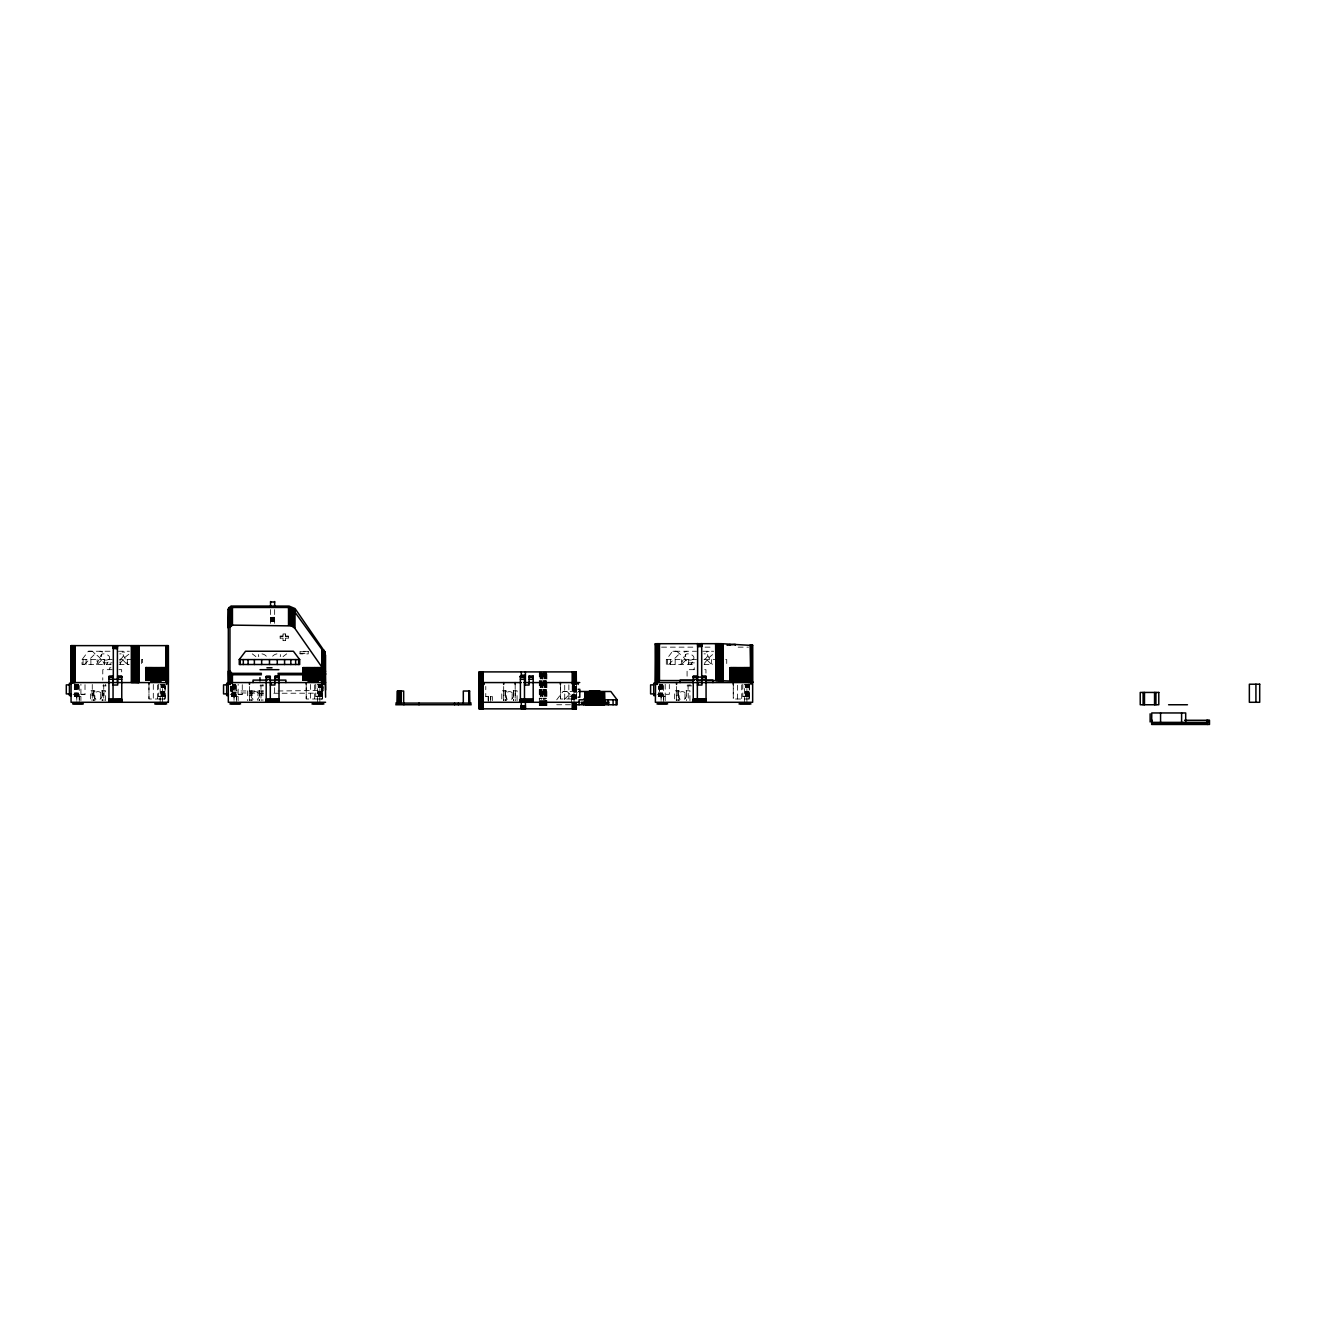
<?xml version="1.0" encoding="UTF-8"?>
<svg xmlns="http://www.w3.org/2000/svg" width="1326" height="1326" viewBox="0 0 1326 1326"><rect width="100%" height="100%" fill="white"/><g stroke="black" fill="none" stroke-linecap="round" stroke-linejoin="round"><path stroke-width="0.75" stroke-dasharray="5 3.75" d="M76.792 700.36L76.792 696.531M79.262 696.531L79.262 702.283L79.262 684.216M80.919 700.642L80.919 696.531L74.339 696.531L74.339 686.437M153.302 684.465L153.302 699.001L155.308 699.001M157.429 698.62L157.429 684.465M158.507 684.216L158.507 696.283L164.822 696.283L164.822 684.216M160.164 702.283L160.164 684.216M160.96 696.283L160.96 684.216M161.374 696.283L161.374 684.216M161.772 696.283L161.772 684.216M162.17 696.283L162.17 684.216M162.634 702.283L162.634 684.216M162.899 696.283L162.899 684.216M163.247 696.283L163.247 684.216M163.546 696.283L163.546 684.216M163.844 696.283L163.844 684.216M164.093 696.283L164.093 686.222M164.308 696.283L164.308 684.216M164.639 696.283L164.49 684.216M148.96 698.62L148.96 684.465L148.96 699.001L165.07 699.001L165.07 686.288M234.039 700.36L234.039 696.531M236.492 696.531L236.492 702.283L236.492 684.216M238.15 700.642L238.15 696.531L231.586 696.531L231.586 686.437M310.533 684.465L310.533 699.001L311.892 699.001M314.676 698.62L314.676 684.465M315.754 684.216L315.754 696.283L322.069 696.283L322.069 684.216M317.411 702.283L317.411 684.216M318.207 696.283L318.207 684.216M318.621 696.283L318.621 684.216M319.019 696.283L319.019 684.216M319.4 696.283L319.4 684.216M319.864 702.283L319.864 684.216M320.146 696.283L320.146 684.216M320.478 696.283L320.478 684.216M320.793 696.283L320.793 684.216M321.074 696.283L321.074 684.216M321.34 696.283L321.34 684.216M321.555 696.283L321.555 684.216M321.886 696.283L321.737 684.216M306.207 698.62L306.207 684.465L306.207 699.001L322.317 699.001L322.317 686.288M488.233 700.36L488.266 696.531M492.344 700.642L492.344 696.531L485.78 696.531L485.78 686.437M564.727 699.001L564.727 684.465M568.871 698.62L568.871 684.465M571.589 702.283L571.589 696.531M574.059 702.283L574.059 696.531M560.401 698.62L560.401 684.465L560.384 699.001L576.495 699.001L576.495 686.288M661.094 700.36L661.094 696.531M663.547 696.531L663.547 702.283L663.547 684.216M665.204 700.642L665.204 696.531L658.657 696.531L658.641 686.437M737.587 699.001L737.587 684.465M741.731 698.62L741.731 684.465M742.809 684.216L742.809 696.283L749.124 696.283L749.124 684.216M744.45 702.283L744.45 684.216M745.262 696.283L745.262 684.216M745.676 696.283L745.676 684.216M746.074 696.283L746.074 684.216M746.455 696.283L746.455 684.216M746.919 702.283L746.919 684.216M747.201 696.283L747.201 684.216M747.533 696.283L747.533 684.216M747.847 696.283L747.847 684.216M748.129 696.283L748.129 684.216M748.394 696.283L748.394 684.216M748.61 696.283L748.61 684.216M748.941 696.283L748.792 684.216M748.875 699.001L749.372 686.288M120.434 664.508L120.434 662.867L124.296 658.309A4.359 1.177 -43 0 1 126.716 655.889L129.252 653.9M704.736 664.508L704.736 662.867L708.598 658.309A4.359 1.177 -43 0 1 711.018 655.889L712.576 654.596M109.229 659.088L109.577 658.309A4.359 3.066 7.5 0 0 108.765 655.889L107.936 655.21A4.542 2.983 21.1 0 0 103.627 653.867A4.542 2.553 31.6 0 0 101.174 655.21L101.207 655.889A4.359 1.89 38.7 0 0 102.815 658.309C106.246 663.829 113.489 653.851 106.528 664.508M693.531 659.088L693.879 658.309A4.359 3.066 7.5 0 0 693.05 655.889L692.238 655.21A4.542 2.983 21.1 0 0 687.929 653.867A4.542 2.553 31.6 0 0 685.459 655.21L685.509 655.889A4.359 1.89 38.7 0 0 687.1 658.309C690.548 663.829 697.791 653.851 690.813 664.508M96.483 664.508L101.439 654.596M573.644 699.796L576.13 694.824M680.768 664.508L685.724 654.596M111.202 664.508L82.03 664.508L82.03 659.586L88.312 651.248L112.229 651.248M556.721 699.813L563.003 691.492L577.34 691.492M676.708 651.248L682.028 655.889A4.359 1.177 43 0 1 684.448 658.309L688.327 662.867L694.393 662.867L694.476 664.508L666.315 664.508L666.315 659.586L672.597 651.248L696.531 651.248M84.383 664.508L95.024 653.867L97.743 655.889A4.359 1.177 43 0 1 100.163 658.309L104.025 662.867L112.229 662.867M101.406 660.249L97.163 664.508L97.13 659.586M564.395 699.432L569.716 694.111L572.434 696.117A4.359 1.177 43 0 1 574.854 698.553L575.434 699.415M668.685 664.508L679.326 653.867M685.708 660.249L681.448 664.508L681.415 659.586M277.979 690.995L323.146 690.448M119.738 659.685L121.661 658.309A4.359 1.89 -38.7 0 0 123.252 655.889L123.285 655.21A4.542 2.553 -31.6 0 0 120.832 653.867A4.542 2.983 -21.1 0 0 119.721 653.9M704.023 659.685L705.946 658.309A4.359 1.89 -38.7 0 0 707.554 655.889L707.587 655.21A4.542 2.553 -31.6 0 0 705.134 653.867A4.542 2.983 -21.1 0 0 704.023 653.9M282.14 693.249L322.351 693.166L323.146 686.536M286.681 653.867L283.963 655.889A4.359 1.177 -43 0 0 283.068 656.652M749.306 699.001L733.261 699.001L733.261 684.465L733.261 698.62M270.554 617.402L274.648 617.286M270.554 617.535L274.648 617.684M270.554 617.85L274.648 618.015M270.554 618.181L274.648 618.181M274.648 618.38L270.554 618.562L274.648 618.761M270.554 619.176L274.648 618.96M270.554 619.375L274.648 619.375M270.554 619.59L274.648 619.59M270.554 619.806L274.648 619.806M270.554 620.021L274.648 620.236M270.554 620.452L274.648 620.452M270.554 620.667L274.648 620.667M270.554 620.883L274.648 621.082M270.554 621.281L274.648 621.281M270.554 621.48L274.648 621.48M283.018 633.944L285.488 633.944M283.018 636.016L280.151 636.016L280.151 638.568L283.018 638.568M285.488 636.016L288.355 636.016L288.355 638.568L285.488 638.568M280.151 636.43L283.018 636.43L283.018 633.53L285.488 633.53L285.488 636.43L288.355 636.43M280.151 638.154L283.018 638.154L283.018 641.055L285.488 641.055L285.488 638.154L288.355 638.154M283.018 640.64L285.488 640.64M661.575 647.154L694.691 647.154M705.034 647.154L713.322 647.154M738.151 647.154L748.51 647.154M118.428 651.248L129.384 651.248M702.714 651.248L713.686 651.248M300.024 651.746L308.229 651.746M122.108 652.077L124.76 652.077M684.199 652.077L686.951 651.248M706.294 652.077L709.045 651.248M300.024 653.469L308.229 653.469M82.03 659.586L112.229 659.586M132.02 659.586L120.053 659.586L120.053 664.508M666.315 659.586L696.531 659.586M704.338 659.586L716.322 659.586M725.703 659.586L726.731 659.586L726.731 664.508L725.703 664.508M119.34 662.867L120.434 662.867M119.042 664.508L129.169 664.508M704.056 664.508L712.46 664.508M110.953 667.79L109.677 667.79L109.677 669.68M694.31 667.79L693.979 669.68M112.229 669.68L102.782 669.68L102.782 680.105M118.909 669.68L121.677 669.68L121.677 673.16M694.31 669.68L687.083 669.68L687.083 678.365M704.703 669.68L705.962 669.68L705.962 673.16M102.782 685.857L106.13 685.857M260.029 685.857L263.377 685.857M687.083 685.857L691.807 685.857M263.493 690.995L231.901 690.945L230.409 690.117L230.409 686.205M574.606 692.321L577.34 692.321M263.493 693.249L230.359 692.769M273.852 693.249L280.068 693.249M80.919 694.31L85.013 694.31L85.013 684.465M238.15 694.31L242.26 694.31L242.26 684.465M657.331 694.31L669.315 694.31L669.315 684.465M73.029 694.31L85.013 694.31M230.276 694.31L242.26 694.31M74.372 696.531L80.919 696.283L80.919 684.216M231.602 696.531L238.15 696.283L238.15 684.216M485.797 696.531L486.824 696.531M158.507 696.531L165.07 696.531M315.754 696.531L322.317 696.531M569.931 696.531L576.512 696.531M742.809 696.531L749.372 696.531M159.568 699.001L165.07 699.001M317.461 699.001L322.317 699.001M556.721 704.752L571.821 704.752M252.271 653.867L254.973 655.889A4.359 1.177 43 0 1 255.868 656.652M707.338 660.249L711.598 664.508L711.631 659.586M567.097 691.492L569.716 694.111M123.053 660.249L127.296 664.508M92.406 651.248L95.024 653.867M707.322 654.596L712.277 664.508M123.02 654.596L127.976 664.508M749.372 684.465L749.372 700.642M689.951 684.216L689.951 685.857M689.934 700.642L689.934 690.78L685.012 690.78L685.012 700.642M688.708 659.586L688.708 664.508M688.327 662.867L688.327 664.508M688.045 684.465L688.293 700.642M686.404 690.78L686.404 700.642M679.177 700.642L679.177 690.78L674.652 690.78L674.652 700.642M678.183 690.78L678.183 700.642M677.951 690.78L677.951 700.642M676.542 686.487L676.542 700.642M676.293 690.78L676.293 700.642M675.962 651.248L672.928 651.248M675.166 659.586L675.166 664.508M670.359 659.586L670.359 664.508M667.343 659.586L667.343 664.508M665.204 684.216L665.204 696.283L658.889 696.283L658.889 686.222M662.751 684.216L662.751 696.283M662.337 684.216L662.337 696.283M661.939 684.216L661.939 696.283M661.558 684.216L661.558 696.283M661.094 684.216L661.094 702.283M660.812 684.216L660.812 696.283M660.481 684.216L660.481 696.283M660.166 684.216L660.166 696.283M659.884 684.216L659.884 696.283M659.619 686.222L659.619 696.283M659.403 686.222L659.403 696.283M659.221 684.216L659.072 696.283M576.512 684.465L576.512 700.642M576.246 686.271L576.362 698.587M575.915 686.271L576.164 698.587M575.766 686.271L575.815 698.587M575.401 686.271L575.567 698.587M575.202 686.271L575.302 698.587M574.987 686.271L575.003 698.587M574.539 685.641L574.722 699.366M574.307 685.641L574.39 699.366M574.075 699.366L574.009 685.641L573.893 699.366M573.462 685.641L573.478 699.366M573.246 685.641L573.246 699.366M573.031 685.641L573.014 699.366M572.583 685.641L572.766 699.366M572.517 685.641L572.517 699.366M572.202 685.641L572.202 699.366M566.351 691.492L563.318 691.492M546.892 673.956L546.892 698.587M546.892 700.642L546.892 706.791M546.594 671.901L546.594 698.587M546.594 700.642L546.594 706.791M546.229 673.956L546.229 698.587M546.229 700.642L546.229 706.791M545.815 671.901L545.815 698.587M545.815 700.642L545.815 706.791M545.5 673.857L545.5 699.366M545.384 671.901L545.251 699.366M545.384 700.642L545.384 706.791M544.969 673.857L544.969 699.366M544.903 671.901L544.903 698.587M544.903 700.642L544.903 706.791M544.406 671.901L544.638 699.366M544.406 700.642L544.406 706.791M544.29 673.857L544.29 699.366M543.875 671.901L543.892 699.366M543.875 700.642L543.875 706.791M543.328 671.901L543.478 699.366M543.328 700.642L543.328 706.791M543.03 673.857L543.03 699.366M542.765 671.901L542.765 698.587M542.765 700.642L542.765 706.791M542.566 673.857L542.566 699.366M542.201 673.956L542.201 698.587M542.201 700.642L542.201 706.791M542.085 673.857L542.085 699.366M541.605 671.901L541.605 699.366M541.605 700.642L541.605 706.791M541.124 673.857L541.124 699.366M541.025 671.901L541.025 698.587M541.025 700.642L541.025 706.791M540.643 673.857L540.643 699.366M540.444 671.901L540.444 698.587M540.444 700.642L540.444 706.791M540.179 673.857L540.179 699.366M539.848 671.901L539.715 699.366M539.848 700.642L539.848 706.791M539.317 671.901L539.268 699.366M539.317 700.642L539.317 706.791M517.074 700.642L517.074 690.78L512.134 690.78L512.134 700.642M515.433 690.78L515.433 700.642M515.184 684.465L515.184 700.642M513.775 690.78L513.775 700.642M513.543 690.78L513.543 700.642M506.317 700.642L506.317 690.78L501.792 690.78L501.792 700.642M505.322 690.78L505.322 700.642M505.073 690.78L505.073 700.642M503.681 686.487L503.681 700.642M503.432 690.78L503.432 700.642M488.233 696.531L488.233 702.283M322.947 686.669L322.947 690.597M322.732 686.785L322.765 693.067M322.317 684.465L322.317 700.642M322.251 686.967L322.003 690.945M321.754 687.067L321.92 693.233M321.489 685.028L321.489 693.249M321.456 685.111L321.456 690.995M274.648 609.579L274.648 624.529M274.648 687.63L274.648 696.283M270.554 609.579L270.554 624.529M262.896 684.216L262.896 685.857M262.88 690.78L262.88 700.642M261.239 690.78L261.239 700.642M260.99 684.465L260.99 700.642M259.598 690.78L259.598 700.642M259.349 690.78L259.349 700.642M257.957 690.78L257.957 700.642M252.122 690.78L252.122 700.642M251.128 690.78L251.128 700.642M250.896 690.78L250.896 700.642M249.487 686.487L249.487 700.642M249.255 690.78L249.255 700.642M247.597 690.78L247.597 700.642M235.696 684.216L235.696 696.283M235.282 684.216L235.282 696.283M234.884 684.216L234.884 696.283M234.503 684.216L234.503 696.283M234.039 684.216L234.039 702.283M233.757 684.216L233.757 696.283M233.426 684.216L233.426 696.283M233.111 684.216L233.111 696.283M232.829 684.216L232.829 696.283M232.564 684.216L232.564 696.283M232.348 696.283L232.348 684.216L232.017 696.283M231.835 686.222L231.835 696.283M231.172 686.785L231.138 693.067M230.956 686.669L230.956 690.597M230.575 686.371L230.741 692.934M165.07 684.465L165.07 700.642M127.329 659.586L127.329 664.508M110.174 662.867L110.174 664.508M105.649 684.216L105.649 685.857M105.632 700.642L105.632 690.78L100.71 690.78L100.71 700.642M104.406 659.586L104.406 664.508M104.025 662.867L104.025 664.508M103.992 690.78L103.992 700.642M103.743 684.465L103.743 700.642M102.417 651.248L102.533 652.077L99.914 651.248M102.351 690.78L102.351 700.642M102.102 690.78L102.102 700.642M94.875 700.642L94.875 690.78L90.367 690.78L90.367 700.642M93.897 690.78L93.897 700.642M93.649 690.78L93.649 700.642M92.256 684.465L92.256 700.642M92.008 690.78L92.008 700.642M91.66 651.248L88.627 651.248M90.881 659.586L90.881 664.508M86.074 659.586L86.074 664.508M83.057 659.586L83.057 664.508M78.466 684.216L78.466 696.283M78.052 684.216L78.052 696.283M77.654 684.216L77.654 696.283M77.256 684.216L77.256 696.283M76.792 684.216L76.792 702.283M76.527 684.216L76.527 696.283M76.179 684.216L76.179 696.283M75.864 684.216L75.864 696.283M75.582 684.216L75.333 696.283M75.118 684.216L75.118 696.283M74.919 684.216L74.786 696.283M74.588 684.216L74.588 696.283M95.953 699.266A4.111 4.111 0 0 1 94.859 693.067A4.111 4.111 0 0 1 101.141 693.067A4.111 4.111 0 0 1 100.047 699.266M258.669 654.596A4.542 2.553 31.6 0 0 258.404 655.21L258.454 655.889A4.359 1.89 38.7 0 0 258.752 656.652M261.968 653.9A4.542 2.983 21.1 0 1 265.183 655.21L265.996 655.889A4.359 3.066 7.5 0 1 266.576 656.652M276.968 653.9A4.542 2.983 -21.1 0 0 273.753 655.21L272.941 655.889A4.359 3.066 -7.5 0 0 272.36 656.652M280.267 654.596A4.542 2.553 -31.6 0 1 280.532 655.21L280.499 655.889A4.359 1.89 -38.7 0 1 280.184 656.652M253.183 699.266A4.111 4.111 0 0 1 252.089 693.067A4.111 4.111 0 0 1 258.388 693.067A4.111 4.111 0 0 1 257.294 699.266M507.377 699.266A4.111 4.111 0 0 1 506.283 693.067A4.111 4.111 0 0 1 512.582 693.067A4.111 4.111 0 0 1 511.488 699.266M576.644 694.376A4.542 2.553 31.6 0 0 575.865 695.437L575.898 696.117A4.359 1.89 38.7 0 0 576.76 697.725M680.238 699.266A4.111 4.111 0 0 1 679.144 693.067A4.111 4.111 0 0 1 685.443 693.067A4.111 4.111 0 0 1 684.349 699.266M490.686 696.531L490.686 702.283L490.686 696.531M308.229 651.331L300.024 651.331L300.024 653.884L308.229 653.884L308.229 651.331M142.429 659.586L141.401 659.586L141.401 664.508L142.429 664.508L142.429 659.586"/><path stroke-width="1.5" d="M71.057 694.31L71.057 695.553L69.416 695.553L69.416 683.238L71.057 683.238M71.256 645.629L71.057 702.283L168.336 702.283M71.422 682.575L71.621 645.629M71.853 682.575L71.853 645.629M72.118 682.575L72.118 645.629M72.416 682.575L72.416 645.629M72.748 682.575L72.748 645.629M73.112 682.575L73.112 645.629M73.494 682.575L73.494 645.629M73.891 682.575L73.891 645.629M74.322 682.575L74.322 645.629M74.737 682.575L74.737 645.629M75.168 682.575L75.168 645.629M131.307 682.575L131.307 645.629M131.854 682.575L131.854 645.629M132.434 682.575L132.434 645.629M133.031 682.575L133.031 645.629M133.611 682.575L133.611 645.629M134.191 682.575L134.191 645.629M134.771 682.575L134.771 645.629M135.335 682.575L135.335 645.629M135.882 682.575L135.882 645.629M136.412 682.575L136.412 645.629M136.909 682.575L136.909 645.629M137.374 682.575L137.374 645.629M137.821 682.575L137.821 645.629M138.219 682.575L138.219 645.629M138.584 682.575L138.584 645.629M138.898 682.575L138.898 645.629M148.96 684.465L148.96 682.575M166.015 682.575L166.015 645.629M166.264 682.575L166.264 645.629M166.512 682.575L166.512 645.629M166.711 684.465L166.761 645.629M166.977 682.575L167.209 645.629M167.407 682.575L167.407 645.629M167.59 682.575L167.756 645.629M167.905 682.575L168.004 645.629M168.369 645.629L168.369 702.283M228.304 694.31L228.304 695.553L226.663 695.553L226.663 683.238L228.304 683.238M249.487 684.465L249.487 682.575M306.207 684.465L306.207 682.575M323.958 684.465L323.958 682.575M397.535 691.028L397.369 703.111L397.352 691.028L403.668 691.028L403.668 703.111M397.684 703.111L397.866 691.028M398.082 703.111L398.082 691.028M398.33 703.111L398.33 691.028M398.629 703.111L398.629 691.028M398.944 703.111L398.944 691.028M399.275 703.111L399.275 691.028M399.64 703.111L399.64 691.028M400.021 703.111L400.021 691.028M400.402 703.111L400.402 691.028M400.8 703.111L400.8 691.028M401.214 703.111L401.214 691.028M403.916 704.752L403.916 703.111M419.016 704.752L419.016 703.111M454.586 704.752L454.586 703.111M458.365 704.752L458.365 703.111M503.681 684.465L503.681 682.575M515.184 684.465L515.184 682.575M560.401 684.465L560.401 682.575M578.153 684.465L578.153 682.575M655.359 694.31L655.359 695.553L653.718 695.553L653.718 683.238L655.359 683.238M659.503 682.459L655.375 682.409L655.359 643.723L721.195 643.674L752.571 645.48M655.558 643.69L655.608 684.216M752.654 681.962L752.654 702.283L655.375 702.283L655.906 643.674M655.707 680.619L656.138 643.657M656.138 680.603L656.403 643.657M656.403 680.586L656.718 643.64M657 684.465L657.05 643.64M659.204 680.603L657.331 680.619L657.414 643.624M656.718 680.586L657.795 680.57L657.795 643.624M658.956 680.603L658.193 643.624M658.608 680.553L658.608 643.624M659.039 643.624L659.039 680.553L693.548 680.553M659.47 680.553L659.47 643.624M676.542 684.465L676.542 682.575M715.609 643.624L716.007 680.603L716.736 643.624M716.156 643.624L716.156 680.553L705.565 680.586M716.471 680.603L717.316 680.553L717.316 643.624M719.073 643.64L719.073 680.57L717.913 680.603L717.913 643.624M718.493 643.624L718.493 680.57L716.935 680.603M718.394 680.603L719.62 680.586L719.62 643.64M752.638 681.945L720.184 680.636L720.167 643.657M723.184 643.723L723.184 680.652L720.698 680.603L720.698 643.657M721.195 680.603L721.195 643.674M721.675 680.619L721.675 643.674M722.106 680.619L722.106 643.69M722.521 680.636L722.521 643.69M722.885 680.652L722.885 643.707M733.261 684.465L733.261 682.575M751.046 644.85L750.964 681.945L750.301 644.817M750.549 681.763L750.549 644.834M750.814 681.779L750.814 644.834M751.013 684.465L751.013 681.962M751.494 681.813L751.278 644.867M751.693 681.829L751.693 644.9M751.892 681.846L751.892 644.9M752.207 681.879L752.057 644.917M748.51 682.459L752.455 682.426L752.339 644.95M752.571 682.409L752.638 645.016M228.304 609.612L229.365 607.225L232.415 606.048L289.101 606.081L295.068 608.584L324.837 651.878L325.599 697.194M228.304 628.076L228.652 608.17M229.945 609.645L232.448 607.474L288.521 607.474L292.267 608.485L321.837 649.326L323.958 655.922M229.945 627.297L232.448 625.126L291.803 625.905L294.753 628.176L322.284 667.691M325.599 671.221L322.765 674.602M239.26 659.586L245.542 651.248L293.394 651.248L299.676 659.586L299.676 664.508L239.26 664.508L239.26 659.586L299.676 659.586M322.947 672.945L323.958 671.171L323.942 655.541M750.964 682.409L749.787 682.442M165.286 667.624L165.684 679.94L156.667 679.94L156.733 667.624M303.173 679.94L303.389 667.624M735.184 667.624L735.184 679.94L730.029 679.94L730.51 667.624L749.986 667.624L749.986 679.94L744.35 679.94L744.35 667.624M146.772 679.94L146.772 667.624L145.744 667.624L145.744 679.94L156.899 679.94M731.538 679.94L731.488 667.624M729.996 667.624L729.996 679.94L749.986 679.94M734.869 681.597L745.195 681.597M589.457 690.796L599.766 690.796M603.065 692.437L603.115 704.752M604.441 692.437L604.606 704.752L604.457 692.437L584.733 692.437L585.197 704.752M593.236 703.509L593.037 704.752L592.821 692.437M594.744 703.509L594.744 704.752M588.595 704.752L588.827 692.437M589.075 704.752L589.092 692.437M593.236 704.752L593.634 692.437M270.554 601.987L274.648 601.987M697.609 643.839L701.703 643.939M697.609 644.038L701.703 644.303L697.609 644.436M697.609 644.602L701.703 644.768M697.609 645.116L701.703 644.933M697.609 645.298L701.703 645.298M697.609 645.497L701.703 645.696M697.609 645.895L701.703 645.895M697.609 646.11L701.703 646.11M113.307 646.309L117.417 646.442M697.609 646.326L701.703 646.326M117.417 646.591L113.307 646.756L117.417 646.922M697.609 646.541L701.703 646.541M113.307 647.27L117.417 647.088M113.307 647.469L117.417 647.469M113.307 647.668L117.417 647.867M113.307 648.066L117.417 648.066M113.307 648.281L117.417 648.281M113.307 648.497L117.417 648.712M157.098 667.624L157.545 679.94M161.275 667.624L161.225 679.94M161.656 667.624L161.656 679.94M152.639 667.624L152.507 679.94M153.286 667.624L153.418 679.94M153.882 667.624L153.949 679.94M154.694 667.624L154.761 679.94M158.009 667.624L158.142 679.94M158.805 667.624L158.938 679.94M311.129 667.624L311.196 679.94M311.941 667.624L312.008 679.94M316.334 667.624L316.168 679.94M318.505 667.624L318.472 679.94M322.467 667.624L302.941 667.624L303.405 679.94M266.924 667.79L272.029 667.79M163.214 667.624L163.197 679.94M320.444 667.624L320.444 679.94M260.029 669.68L278.908 669.68M576.346 671.901L479.084 671.901L479.15 708.846M261.421 673.343L232.149 673.326L229.945 671.171M277.979 673.343L302.825 673.343M228.304 671.221L229.365 673.591L231.984 674.752L261.421 674.768M277.996 674.768L302.842 674.768M521.3 675.199L525.411 675.199M279.007 676.277L274.896 676.227L274.896 685.028L270.305 685.028M520.389 676.277L524.483 676.277M529.091 676.277L533.201 676.277M108.947 676.608L113.058 676.393M117.666 676.608L121.76 676.393M266.195 676.608L270.305 676.608M274.896 676.393L279.007 676.393M520.389 676.608L524.483 676.393M529.091 676.393L533.201 676.608M693.249 676.393L697.36 676.608M701.951 676.608L706.062 676.393M108.947 676.873L113.058 676.873M117.666 676.873L121.76 676.873M266.195 676.873L270.305 676.873M274.896 676.873L279.007 676.873M520.389 676.873L524.483 676.873M529.091 676.873L533.201 676.873M693.249 676.873L697.36 676.873M701.951 676.873L706.062 676.873M697.609 677.089L701.703 677.089M108.947 677.221L113.058 677.221M117.666 677.221L121.76 677.221M266.195 677.221L270.305 677.221M274.896 677.221L279.007 677.221M520.389 677.221L524.483 677.221M529.091 677.221L533.201 677.221M693.249 677.221L697.36 677.221M701.951 677.221L706.062 677.221M108.947 679.277L121.76 679.277M266.195 679.277L270.305 679.277M274.896 679.277L279.007 679.277M520.389 679.277L524.483 679.277M529.091 679.277L533.201 679.277M693.249 679.277L697.36 679.277M701.951 679.277L706.062 679.277M145.943 679.94L152.125 679.94L152.125 667.624M146.208 679.94L146.324 667.624M165.104 679.94L165.236 667.624M303.173 667.624L302.991 679.94L314.792 679.94C315.621 663.249 313.367 663.646 313.914 679.94L322.931 679.94L322.898 651.315M316.748 679.94L316.748 667.624M322.98 679.94L317.295 679.94L317.295 667.624M267.421 680.105L253.051 680.105L253.051 682.575M269.476 680.105L285.886 680.105L285.886 682.575M302.991 679.94L308.61 679.94L308.61 667.624M310.533 679.94L310.533 667.624M694.476 680.105L680.105 680.105L680.105 682.575M696.531 680.105L712.94 680.105L712.94 682.575M741.035 679.94L740.969 667.624M741.847 679.94L741.847 667.624M742.311 679.94L742.444 667.624M743.09 679.94L743.223 667.624M743.803 679.94L743.803 667.624M697.542 680.586L701.57 680.553M154.761 681.597C140.523 681.597 171.22 681.597 156.683 681.597M311.411 681.597C298.665 681.597 327.539 681.597 314.494 681.597M228.304 682.575L325.583 682.575M482.498 682.575L521.267 682.575M523.886 682.575L579.76 682.575M655.359 682.575L752.638 682.575M69.416 684.879L66.3 684.879L66.3 693.912L69.416 693.912M226.663 684.879L223.547 684.879L223.547 693.912L226.663 693.912M653.718 684.879L650.602 684.879L650.602 693.912L653.718 693.912M113.058 685.028L117.666 685.028L117.666 676.227L121.76 676.277L121.76 702.283M524.483 685.028L529.091 685.028L529.091 675.978M697.36 685.028L701.951 685.028L701.951 676.227L706.062 676.277L706.062 702.283M578.153 689.305L579.793 689.305L579.793 697.194L578.153 697.194M469.636 691.028L463.304 691.028L463.304 703.111M578.6 691.492L610.838 691.492L617.12 699.813L617.12 704.752L575.467 704.752M583.606 699.001L584.865 699.001M108.947 699.2L121.76 699.2M266.195 699.2L279.007 699.2M520.389 699.2L533.201 699.2M693.249 699.2L706.062 699.2M108.947 699.415L121.76 699.415M266.195 699.415L279.007 699.415M520.389 699.415L533.201 699.415M693.249 699.415L706.062 699.415M108.947 699.83L121.76 699.631M266.195 699.83L279.007 699.631M520.389 699.83L533.201 699.83M584.965 699.813L579.097 699.813L579.097 704.752M603.595 699.813L617.12 699.813M693.249 699.631L706.062 699.631M108.947 700.045L121.76 700.045M266.195 700.045L279.007 700.045M520.389 700.045L533.201 700.045M693.249 700.045L706.062 700.045M108.947 700.244L121.76 700.244M266.195 700.244L279.007 700.244M520.389 700.244L533.201 700.244M693.249 700.244L706.062 700.244M108.947 700.625L121.76 700.625M266.195 700.443L279.007 700.625M520.389 700.443L533.201 700.443M693.249 700.443L706.062 700.625M108.947 700.808L121.76 700.808M279.007 700.808L266.195 700.808L279.007 701.156M533.201 700.808L520.389 700.808L533.201 701.156M693.249 700.808L706.062 700.808M108.947 701.156L121.76 701.156M693.249 701.156L706.062 701.156M108.947 701.321L121.76 701.454M266.195 701.454L279.007 701.321M520.389 701.454L533.201 701.321M693.249 701.454L706.062 702.034M121.76 701.719L108.947 701.719L121.76 702.034M266.195 701.719L279.007 701.719L266.195 701.935M533.201 701.603L520.389 701.719L533.201 702.034M325.583 702.283L228.321 702.283L228.321 609.231M482.515 702.283L579.76 702.283M581.368 702.283L609.098 702.283M395.728 703.111L471.244 703.111M73.444 703.509L82.527 703.509M155.507 703.509L165.899 703.509M230.674 703.509L239.774 703.509M312.754 703.509L323.146 703.509M582.197 703.509L608.269 703.509M657.729 703.509L666.829 703.509M739.809 703.509L750.185 703.509M72.615 703.924L83.356 703.924M154.694 703.924L166.728 703.924M229.846 703.924L240.603 703.924M311.925 703.924L323.975 703.924M581.368 703.924L609.098 703.924M656.9 703.924L667.658 703.924M738.98 703.924L751.013 703.924M395.728 704.752L471.244 704.752M1168.587 704.752L1187.466 704.752M521.3 705.764L525.411 705.764M521.3 705.979L525.411 705.979M521.3 706.194L525.411 706.41M521.3 706.609L525.411 706.609L521.3 707.007M521.3 707.206L525.411 707.206M521.3 707.388L525.411 707.554M521.3 707.736L525.411 707.736M521.3 708.034L525.411 707.885M521.3 708.299L525.411 708.167M521.3 708.598L525.411 708.681M479.084 708.846L576.346 708.846L576.246 702.697L576.164 708.846M1184.582 720.283L1209.494 720.283L1209.494 724.46L1151.648 724.46L1151.78 712.957L1185.693 712.957L1185.693 722.803L1151.78 722.803M1162.587 724.145L1166.234 724.145M1167.013 724.145L1207.936 724.145M749.787 667.624L749.87 679.94M738.184 667.624L738.25 679.94M738.996 667.624L739.063 679.94M745.527 667.624L745.527 679.94M746.008 667.624L745.958 679.94M749.405 667.624L749.521 679.94M165.501 667.624L165.684 679.94L159.302 679.94L159.501 667.624M303.439 679.94L303.671 667.624M592.772 703.509L592.838 704.752M591.214 704.752L591.197 703.509M718.858 680.619L720.698 680.603M748.892 681.779L750.135 681.846M655.707 645.497L655.359 643.723M325.55 673.459L325.599 674.387M1255.921 684.216L1255.921 702.283M1208.898 720.283L1208.898 722.372M1207.406 720.283L1207.406 724.46M1206.809 720.283L1206.809 722.372L1152.244 722.372L1152.244 720.283M1181.599 712.957L1181.599 722.803M1160.565 712.957L1160.565 722.803M1155.924 692.437L1155.924 704.752M1154.548 692.437L1154.548 704.752M1150.139 713.786L1150.139 721.99M1144.487 692.437L1144.487 704.752M1143.111 692.437L1143.111 704.752M749.289 667.624L749.289 679.94M748.958 667.624L749.057 679.94M748.212 667.624L748.212 679.94M747.847 667.624L747.831 679.94M747.499 667.624L747.499 679.94M747.317 667.624L747.317 679.94M746.886 667.624L746.952 679.94M746.571 667.624L746.571 679.94M746.256 667.624L746.256 679.94M745.079 667.624L745.079 679.94M744.831 667.624L744.831 679.94M744.549 667.624L744.549 679.94M740.422 667.624L740.422 679.94M739.593 667.624L739.593 679.94M737.587 667.624L737.72 679.94M736.792 667.624L736.925 679.94M736.411 667.624L736.411 679.94M736.228 667.624L736.228 679.94M735.665 667.624L735.665 679.94M735.284 645.265L735.284 644.386L727.079 645.265M735.482 667.624L735.482 679.94M734.935 667.624L734.935 679.94M734.505 667.624L734.505 679.94M734.256 667.624L734.256 679.94M734.074 667.624L734.074 679.94M733.759 667.624L733.759 679.94M733.444 667.624L733.444 679.94M733.145 667.624L733.145 679.94M733.063 667.624L733.063 679.94M732.714 667.624L732.516 679.94M732.167 667.624L732.201 679.94M731.803 667.624L731.753 679.94M731.355 667.624L731.156 679.956L731.074 667.624M730.725 667.624L730.725 679.956M730.278 667.624L730.278 679.94M729.946 644.386L729.946 645.265M701.703 643.541L701.703 680.47M697.957 682.575L697.957 684.216M697.609 643.541L697.609 680.47M697.36 702.25L697.36 676.227L693.249 676.227L693.249 702.283M657.248 682.575L657.248 684.216M616.093 699.813L616.093 704.752M613.076 699.813L613.076 704.752M608.286 699.813L608.286 704.752M603.529 692.437L603.645 704.752M603.247 692.437L603.446 704.752M602.8 692.437L602.849 704.752M602.435 692.437L602.402 704.752M601.888 692.437L602.087 704.752M601.457 692.437L601.474 704.752M601.159 692.437L601.159 704.752M600.844 692.437L600.844 704.752M600.545 692.437L600.545 704.752M600.363 692.437L600.363 704.752M600.098 692.437L600.098 704.752M599.667 692.437L599.833 704.752M599.418 692.437L599.418 704.752M599.186 691.492L599.137 704.752M598.938 692.437L598.822 704.752L598.689 703.509M598.374 692.437L598.49 704.752M598.192 692.437L598.192 704.752M597.297 703.509L597.297 704.752M597.015 692.437L596.882 704.752L596.866 703.509M596.418 692.437L596.352 704.752M595.606 692.437L595.54 704.752M595.241 703.509L595.241 704.752M595.009 692.437L595.009 704.752M594.413 703.509L594.413 704.752M594.181 692.437L594.247 704.752M594.048 703.509L594.065 704.752M593.352 703.509L593.352 704.752M592.274 704.752L592.241 692.437L591.993 704.752M591.761 703.509L591.761 704.752M591.379 692.437L591.446 704.752M590.799 692.437L590.998 704.752M590.65 703.509L590.65 704.752M590.252 692.437L590.252 704.752M590.053 692.437L590.053 704.752M589.772 692.437L589.772 704.752M589.523 692.437L589.523 704.752M589.175 703.509L589.175 704.752M588.346 692.437L588.396 704.752M588.131 703.509L588.131 704.752M588.031 692.437L587.816 704.752M587.716 692.437L587.567 704.752M587.285 692.437L587.352 704.752M587.103 692.437L587.203 704.752M586.755 692.437L586.788 704.752M585.943 692.437L586.075 704.752M585.644 692.437L585.644 704.752M585.313 692.437L585.313 704.752M583.606 702.283L583.606 704.752M576.362 684.216L576.246 671.901L576.164 684.216M575.815 671.901L575.815 684.216M575.815 702.697L575.815 708.846M575.567 671.901L575.567 684.216M575.567 702.697L575.567 708.846M575.302 671.901L575.302 684.216M575.302 702.697L575.302 708.846M575.003 671.901L575.003 684.216M575.003 702.697L575.003 708.846M574.672 671.901L574.672 684.216M574.672 702.697L574.672 708.846M574.307 671.901L574.307 684.216M574.307 702.697L574.307 708.846M573.926 671.901L573.926 684.216M573.926 702.697L573.926 708.846M573.528 671.901L573.528 684.216M573.528 702.697L573.528 708.846M573.114 671.901L573.114 684.216M573.114 702.697L573.114 708.846M572.683 671.901L572.683 684.216M572.683 702.697L572.683 708.846M572.252 671.901L572.252 684.216M572.252 702.697L572.252 708.846M533.201 675.978L533.201 702.283M525.411 671.901L525.411 683.288M525.411 701.504L525.411 708.846M524.483 675.978L524.483 702.25M521.3 671.901L521.3 676.84M521.3 701.504L521.3 708.846M520.389 675.978L520.389 702.283M484.139 682.575L484.139 684.465M483.161 671.901L483.161 708.846M482.73 671.901L482.73 708.846M482.316 671.901L482.316 708.846M481.902 671.901L481.902 708.846M481.487 671.901L481.487 708.846M481.106 671.901L481.106 708.846M480.758 671.901L480.758 708.846M480.41 671.901L480.41 708.846M480.111 671.901L480.111 708.846M479.846 671.901L479.846 708.846M479.614 671.901L479.614 708.846M479.266 671.901L479.415 708.846M469.553 691.028L469.636 703.111M469.305 691.028L469.437 703.111M469.122 691.028L469.122 703.111M468.89 691.028L468.89 703.111M325.55 654.994L325.583 690.067M325.251 672.663L325.052 683.255M324.837 651.878L325.003 656.503M324.82 673.31L324.82 683.57M324.638 651.348L324.638 655.458M324.538 673.591L324.538 683.851M324.224 650.337L324.224 656.503M324.24 673.857L324.24 684.117M323.677 653.735L323.859 668.403M323.909 674.089L323.909 684.349M323.411 652.757L323.411 668.453M323.544 674.288L323.544 684.564M323.262 652.276L323.262 667.972M323.163 674.47L323.163 682.675M322.699 650.867L322.765 682.807M322.483 650.436L322.351 682.907M322.052 649.657L322.235 679.94M321.837 649.326L321.837 666.978M321.903 667.624L321.92 682.956M321.605 667.624L321.489 682.973M321.157 667.624L321.157 679.94M320.793 667.624L320.776 679.94M320.262 667.624L320.262 679.94M319.831 667.624L319.897 679.94M319.516 667.624L319.516 679.94M319.201 667.624L319.201 679.94M318.721 667.624L318.903 679.94M318.025 667.624L318.025 679.94M317.776 667.624L317.776 679.94M317.494 667.624L317.494 679.94M313.367 667.624L313.367 679.94M312.538 667.624L312.538 679.94M309.87 667.624L309.87 679.94L309.737 667.624M309.356 667.624L309.356 679.94L309.173 667.624M308.428 667.624L308.428 679.94M308.146 667.624L308.146 679.94M307.881 667.624L307.881 679.94M307.45 667.624L307.45 679.94M307.201 667.624L307.201 679.94M307.019 667.624L307.019 679.94M306.704 667.624L306.704 679.94M306.389 667.624L306.389 679.94M306.091 667.624L306.008 679.94M305.66 667.624L305.477 679.94M305.113 667.624L305.146 679.94M304.748 667.624L304.748 679.94M304.3 667.624L304.102 679.94M304.019 667.624L303.903 679.94M298.648 659.586L298.648 664.508M295.632 659.586L295.632 664.508M294.753 610.524L294.753 628.176M294.505 610.192L294.505 627.861M294.223 609.877L294.223 627.546M293.891 609.579L293.891 627.231M293.527 609.28L293.527 626.933M293.129 608.999L293.129 626.651M292.714 608.733L292.714 626.386M292.267 608.485L292.267 626.137M291.803 608.253L291.803 625.905M291.339 608.054L291.339 625.706M290.858 607.888L290.858 625.54M290.825 659.586L290.825 664.508M290.377 607.739L290.377 625.391M289.897 607.623L289.897 625.275M289.416 607.54L289.416 625.192M288.952 607.49L288.952 625.143M288.521 607.474L288.521 625.126M284.576 659.586L284.576 664.508M279.007 675.978L279.007 702.283M277.283 659.586L277.283 664.508M274.648 601.54L274.648 606.496M270.902 682.575L270.902 684.216M270.554 601.54L270.554 606.496M270.305 702.25L270.305 676.227L266.195 676.277L266.195 702.283M269.476 659.586L269.476 664.508M261.653 659.586L261.653 664.508M259.962 677.636L259.962 680.918M254.377 659.586L254.377 664.508M248.111 659.586L248.111 664.508M243.321 659.586L243.321 664.508M240.288 659.586L240.288 664.508M232.448 607.474L232.448 625.126M232.415 674.768L232.415 682.973M232.149 607.49L232.149 625.143M231.984 674.752L231.984 682.956M231.901 607.523L231.901 625.176M231.652 607.573L231.404 625.308M231.553 674.685L231.553 682.907M231.138 606.231L231.172 625.424M231.138 674.602L231.138 682.807M230.956 607.888L230.956 625.54M230.741 606.363L230.575 625.839M230.741 674.47L230.741 682.675M230.409 608.352L230.409 626.005M230.359 674.288L230.359 684.564M230.276 608.535L230.061 626.601M230.194 682.575L230.194 684.216M229.995 609.164L229.945 672.415M229.995 674.089L229.945 684.465M229.663 673.857L229.663 684.117M229.365 673.591L229.365 683.851M229.083 673.31L229.083 683.57M228.652 672.663L228.851 683.255M228.503 608.518L228.387 627.347M228.387 671.95L228.387 684.266M165.004 667.624L165.004 679.94M164.772 679.94L164.656 667.624L165.684 667.624L145.694 667.624L145.993 679.94M163.927 667.624L163.976 679.94M163.562 667.624L163.529 679.94M163.015 667.624L163.015 679.94M162.286 667.624L162.286 679.94M161.971 667.624L161.971 679.94M161.474 667.624L161.474 679.94M160.794 667.624L160.794 679.94M160.529 667.624L160.529 679.94M156.12 667.624L156.12 679.94M155.308 667.624L155.308 679.94M151.926 667.624L151.926 679.94M151.379 667.624L151.379 679.94M151.181 667.624L151.181 679.94M150.899 667.624L150.899 679.94M150.65 667.624L150.65 679.94M150.203 667.624L150.203 679.94M149.954 667.624L149.954 679.94M149.772 667.624L149.772 679.94M149.473 667.624L149.473 679.94M149.158 667.624L149.158 679.94M148.413 667.624L148.413 679.94M148.23 667.624L148.23 679.94M147.882 667.624L147.899 679.94M147.517 667.624L147.468 679.94M146.44 667.624L146.44 679.956M117.417 645.629L117.417 682.575M113.307 645.629L113.307 682.575M113.058 702.25L113.058 676.227L108.947 676.277L108.947 702.283M71.306 682.575L71.306 684.216M71.09 645.629L71.057 682.575L168.336 682.575L168.269 645.629L71.09 645.629M748.477 679.94L748.66 667.624L748.527 679.94M117.417 645.961L113.307 645.961L117.417 646.06M315.389 679.94L315.323 667.624L315.389 679.94M1259.7 684.216L1249.357 684.216L1249.357 702.283L1259.7 702.283L1259.7 684.216M1158.791 692.437L1140.227 692.437L1140.244 704.752L1158.791 704.752L1158.791 692.437M604.109 692.437L603.877 704.752L604.092 692.437M597.811 704.752L597.811 692.437L597.678 704.752M586.39 704.752L586.39 692.437L586.341 704.752M164.358 679.94L164.358 667.624L164.225 679.94M162.667 679.94L162.667 667.624L162.584 679.94M160.247 679.94L160.247 667.624L160.065 679.94M148.844 679.94L148.844 667.624L148.761 679.94M147.203 679.94L147.203 667.624L147.07 679.94"/></g></svg>
